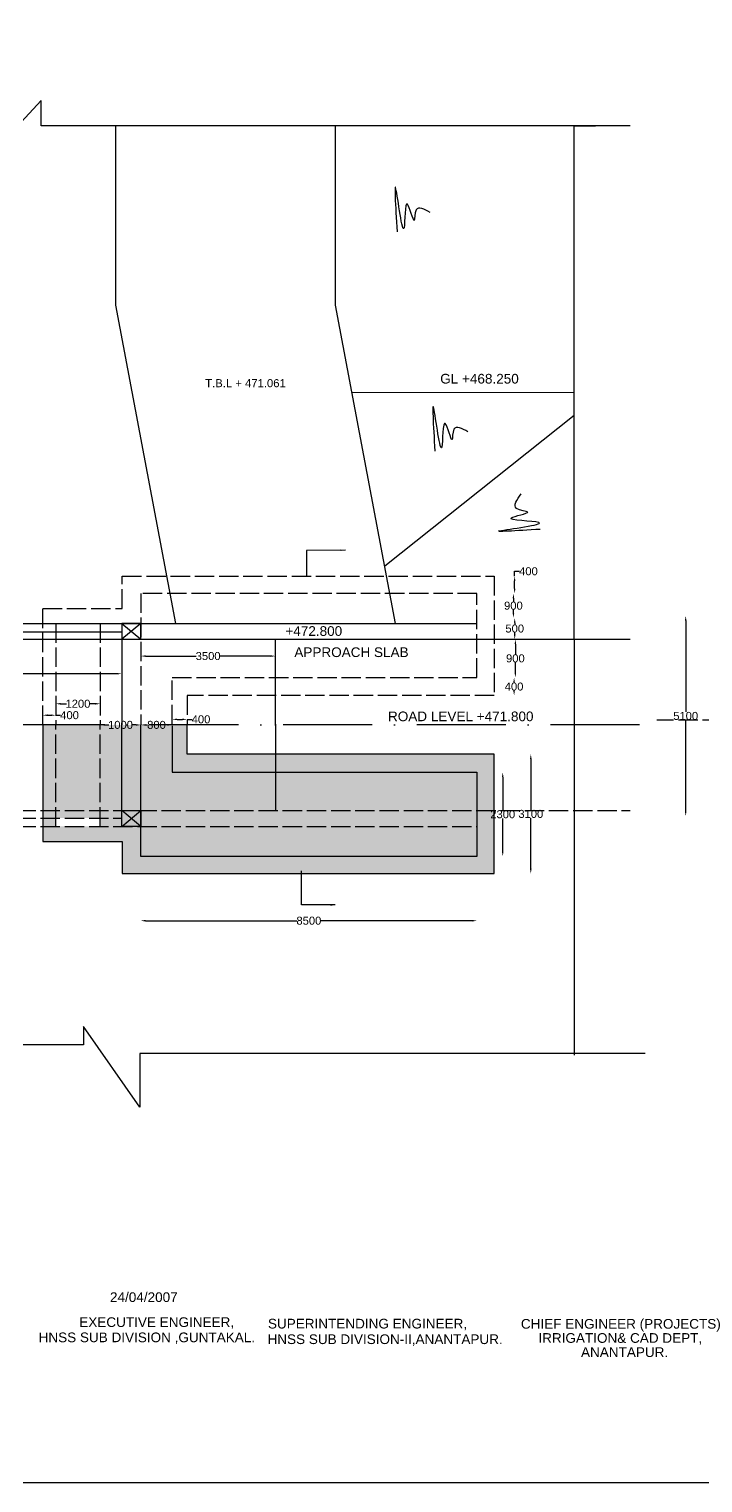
# Model space of a CAD drawing. Header units: millimetres. Extents: x -1552452794 to 250019, y 2311 to 4475819590.
# Drawn here: x 191356 to 212234, y 13044 to 58099 of the extents above; entities that cross this region are included whole.
import ezdxf

# ---------------------------------------------------------------- set-up
doc = ezdxf.new("R2010")
doc.units = ezdxf.units.MM
doc.header["$MEASUREMENT"] = 0
doc.linetypes.add('ACAD_ISO02W100', pattern=[15, 12, -3])
doc.linetypes.add('ACAD_ISO10W100', pattern=[18, 12, -3, 0, -3])
for name, color, linetype in [('DIMENSION', 7, 'Continuous'), ('DRAWING', 7, 'Continuous'), ('TEXT', 7, 'Continuous')]:
    doc.layers.add(name, color=color, linetype=linetype)
doc.styles.get("Standard").update_dxf_attribs({"font": 'arial.ttf'})
doc.dimstyles.get("Standard").update_dxf_attribs({"dimtxt": 248, "dimasz": 150, "dimexe": 0.18, "dimexo": 0.0625, "dimgap": 0.09, "dimtad": 0, "dimtih": 1, "dimtoh": 1, "dimdec": 0, "dimzin": 0, "dimdsep": 46, "dimtxsty": 'Standard', "dimcen": 0.09, "dimse1": 1, "dimse2": 1, "dimadec": 0, "dimazin": 0, "dimtfac": 1, "dimtdec": 0, "dimtofl": 0, "dimtmove": 0, "dimatfit": 3, "dimfxl": 1, "dimtolj": 1, "dimtzin": 0, "dimarcsym": 0})
pattern_1 = [(130, (356434.85, 0), (-358.6301, -31.37607), [37.5, -412.5]), (185, (356434.85, 0), (69.3757, 376.0961), [30, -330]), (79.5486, (356404.97, -2.6), (-289.2547, 344.7198), [31.8701, -350.57106]), (133.8158, (356434.85, 100), (-533.6205, -82.7595), [56.25, -618.75]), (83.3644, (356390.4, 93.1), (-467.3314, 487.059), [47.8051, -525.8565]), (188.8158, (356434.85, 100), (-467.331, 487.0593), [45, -495]), (159, (356384.85, 75), (-298.45353, -201.30945), [37.5, -412.5]), (214, (356384.85, 75), (-121.6577, 362.575), [30, -330]), (108.5486, (356359.98, 58.22), (-420.1113, 161.26525), [31.8701, -350.57106]), (142.5, (356434.85, 0), (-6.07993, 166.44693), [0, -326, 0, -335, 0, -331.25]), (172.5, (356434.85, 0), (-131.53477, 197.20586), [0, -191, 0, -318.5, 0, -126.25]), (212.5, (356546.35, 0), (-266.91122, -11.27744), [0, -125, 0, -390, 0, -517.5]), (222.5, (356596.35, 0), (-291.59308, 50.0525), [0, -162.5, 0, -259, 0, -367.5])]

# ---------------------------------------------------------------- blocks, each defined once
blk = doc.blocks.new('*D4')
at = {"layer": 'Defpoints', "color": 0, "transparency": 16777216}
for p in [(211700, 39918), (211700, 39918), (211721, 33707)]:
    blk.add_point(p, dxfattribs=at)
at = {"layer": 'DRAWING', "color": 0, "lineweight": -2, "transparency": 16777216}
for p, q in [((211700, 39768), (211700, 36939)), ((211700, 33857), (211700, 36686))]:
    blk.add_line(p, q, dxfattribs=at)
at = {"layer": 'DRAWING', "color": 0, "transparency": 16777216}
for points in [[(211675, 39768), (211725, 39768), (211700, 39918)], [(211675, 33857), (211725, 33857), (211700, 33707)]]:
    blk.add_solid(points, dxfattribs=at)
at = {"layer": 'DRAWING', "color": 0, "transparency": 16777216, "insert": (211700, 36812), "char_height": 248, "attachment_point": 5}
blk.add_mtext('\\A1;5100', dxfattribs=at)
blk = doc.blocks.new('*D59')
at = {"layer": 'Defpoints', "color": 0, "transparency": 16777216}
for p in [(183586, 38121), (194225, 38121), (194225, 38121)]:
    blk.add_point(p, dxfattribs=at)
at = {"layer": 'DIMENSION', "color": 0, "lineweight": -2, "transparency": 16777216}
for p, q in [((183736, 38121), (188536, 38121)), ((194075, 38121), (189276, 38121))]:
    blk.add_line(p, q, dxfattribs=at)
at = {"layer": 'DIMENSION', "color": 0, "transparency": 16777216}
for points in [[(183736, 38146), (183736, 38096), (183586, 38121)], [(194075, 38146), (194075, 38096), (194225, 38121)]]:
    blk.add_solid(points, dxfattribs=at)
at = {"layer": 'DIMENSION', "color": 0, "transparency": 16777216, "insert": (188906, 38121), "char_height": 248, "attachment_point": 5}
blk.add_mtext('\\A1;9000', dxfattribs=at)
blk = doc.blocks.new('*D65')
at = {"layer": 'Defpoints', "color": 0, "transparency": 16777216}
for p in [(191779, 36835), (192181, 36835), (192181, 36835)]:
    blk.add_point(p, dxfattribs=at)
at = {"layer": 'DIMENSION', "color": 0, "lineweight": -2, "transparency": 16777216}
for p, q in [((191929, 36835), (192031, 36835)), ((192181, 36835), (192331, 36835))]:
    blk.add_line(p, q, dxfattribs=at)
at = {"layer": 'DIMENSION', "color": 0, "transparency": 16777216}
for points in [[(191929, 36860), (191929, 36810), (191779, 36835)], [(192031, 36860), (192031, 36810), (192181, 36835)]]:
    blk.add_solid(points, dxfattribs=at)
at = {"layer": 'DIMENSION', "color": 0, "transparency": 16777216, "insert": (192610, 36835), "char_height": 248, "attachment_point": 5}
blk.add_mtext('\\A1;400', dxfattribs=at)
blk = doc.blocks.new('*D66')
at = {"layer": 'Defpoints', "color": 0, "transparency": 16777216}
for p in [(192181, 37099), (193559, 37190), (193559, 37190)]:
    blk.add_point(p, dxfattribs=at)
at = {"layer": 'DIMENSION', "color": 0, "lineweight": -2, "transparency": 16777216}
for p, q in [((192331, 37190), (192512, 37190)), ((193409, 37190), (193229, 37190))]:
    blk.add_line(p, q, dxfattribs=at)
at = {"layer": 'DIMENSION', "color": 0, "transparency": 16777216}
for points in [[(192331, 37215), (192331, 37165), (192181, 37190)], [(193409, 37215), (193409, 37165), (193559, 37190)]]:
    blk.add_solid(points, dxfattribs=at)
at = {"layer": 'DIMENSION', "color": 0, "transparency": 16777216, "insert": (192870, 37190), "char_height": 248, "attachment_point": 5}
blk.add_mtext('\\A1;1200', dxfattribs=at)
blk = doc.blocks.new('*D67')
at = {"layer": 'Defpoints', "color": 0, "transparency": 16777216}
for p in [(193559, 36535), (194817, 36535), (194817, 36535)]:
    blk.add_point(p, dxfattribs=at)
at = {"layer": 'DIMENSION', "color": 0, "lineweight": -2, "transparency": 16777216}
for p, q in [((193709, 36535), (193830, 36535)), ((194667, 36535), (194547, 36535))]:
    blk.add_line(p, q, dxfattribs=at)
at = {"layer": 'DIMENSION', "color": 0, "transparency": 16777216}
for points in [[(193709, 36560), (193709, 36510), (193559, 36535)], [(194667, 36560), (194667, 36510), (194817, 36535)]]:
    blk.add_solid(points, dxfattribs=at)
at = {"layer": 'DIMENSION', "color": 0, "transparency": 16777216, "insert": (194188, 36535), "char_height": 248, "attachment_point": 5}
blk.add_mtext('\\A1;1000', dxfattribs=at)
blk = doc.blocks.new('*D68')
at = {"layer": 'Defpoints', "color": 0, "transparency": 16777216}
for p in [(194817, 36535), (195789, 36535), (195789, 36535)]:
    blk.add_point(p, dxfattribs=at)
at = {"layer": 'DIMENSION', "color": 0, "lineweight": -2, "transparency": 16777216}
for p, q in [((194967, 36535), (195029, 36535)), ((195639, 36535), (195577, 36535))]:
    blk.add_line(p, q, dxfattribs=at)
at = {"layer": 'DIMENSION', "color": 0, "transparency": 16777216}
for points in [[(194967, 36560), (194967, 36510), (194817, 36535)], [(195639, 36560), (195639, 36510), (195789, 36535)]]:
    blk.add_solid(points, dxfattribs=at)
at = {"layer": 'DIMENSION', "color": 0, "transparency": 16777216, "insert": (195303, 36535), "char_height": 248, "attachment_point": 5}
blk.add_mtext('\\A1;800', dxfattribs=at)
blk = doc.blocks.new('*D69')
at = {"layer": 'Defpoints', "color": 0, "transparency": 16777216}
for p in [(195789, 36509), (196255, 36707), (196255, 36535)]:
    blk.add_point(p, dxfattribs=at)
at = {"layer": 'DIMENSION', "color": 0, "lineweight": -2, "transparency": 16777216}
for p, q in [((195939, 36707), (196105, 36707)), ((196255, 36707), (196405, 36707))]:
    blk.add_line(p, q, dxfattribs=at)
at = {"layer": 'DIMENSION', "color": 0, "transparency": 16777216}
for points in [[(195939, 36732), (195939, 36682), (195789, 36707)], [(196105, 36732), (196105, 36682), (196255, 36707)]]:
    blk.add_solid(points, dxfattribs=at)
at = {"layer": 'DIMENSION', "color": 0, "transparency": 16777216, "insert": (196683, 36707), "char_height": 248, "attachment_point": 5}
blk.add_mtext('\\A1;400', dxfattribs=at)
blk = doc.blocks.new('*D70')
at = {"layer": 'Defpoints', "color": 0, "transparency": 16777216}
for p in [(194817, 38668), (194817, 38668), (198988, 38668)]:
    blk.add_point(p, dxfattribs=at)
at = {"layer": 'DIMENSION', "color": 0, "lineweight": -2, "transparency": 16777216}
for p, q in [((194967, 38668), (196533, 38668)), ((198838, 38668), (197273, 38668))]:
    blk.add_line(p, q, dxfattribs=at)
at = {"layer": 'DIMENSION', "color": 0, "transparency": 16777216}
for points in [[(194967, 38693), (194967, 38643), (194817, 38668)], [(198838, 38693), (198838, 38643), (198988, 38668)]]:
    blk.add_solid(points, dxfattribs=at)
at = {"layer": 'DIMENSION', "color": 0, "transparency": 16777216, "insert": (196903, 38668), "char_height": 248, "attachment_point": 5}
blk.add_mtext('\\A1;3500', dxfattribs=at)
blk = doc.blocks.new('*D71')
at = {"layer": 'Defpoints', "color": 0, "transparency": 16777216}
for p in [(206367, 41145), (206400, 41145), (206372, 40609)]:
    blk.add_point(p, dxfattribs=at)
at = {"layer": 'DIMENSION', "color": 0, "lineweight": -2, "transparency": 16777216}
for p, q in [((206400, 41145), (206400, 41295)), ((206400, 41295), (206550, 41295)), ((206400, 40759), (206400, 40995))]:
    blk.add_line(p, q, dxfattribs=at)
at = {"layer": 'DIMENSION', "color": 0, "transparency": 16777216}
for points in [[(206375, 40995), (206425, 40995), (206400, 41145)], [(206375, 40759), (206425, 40759), (206400, 40609)]]:
    blk.add_solid(points, dxfattribs=at)
at = {"layer": 'DIMENSION', "color": 0, "transparency": 16777216, "insert": (206828, 41295), "char_height": 248, "attachment_point": 5}
blk.add_mtext('\\A1;400', dxfattribs=at)
blk = doc.blocks.new('*D72')
at = {"layer": 'Defpoints', "color": 0, "transparency": 16777216}
for p in [(206400, 40609), (206362, 39850), (206403, 39850)]:
    blk.add_point(p, dxfattribs=at)
at = {"layer": 'DIMENSION', "color": 0, "lineweight": -2, "transparency": 16777216}
for p, q in [((206362, 40459), (206362, 40356)), ((206362, 40000), (206362, 40103))]:
    blk.add_line(p, q, dxfattribs=at)
at = {"layer": 'DIMENSION', "color": 0, "transparency": 16777216}
for points in [[(206337, 40459), (206387, 40459), (206362, 40609)], [(206337, 40000), (206387, 40000), (206362, 39850)]]:
    blk.add_solid(points, dxfattribs=at)
at = {"layer": 'DIMENSION', "color": 0, "transparency": 16777216, "insert": (206362, 40229), "char_height": 248, "attachment_point": 5}
blk.add_mtext('\\A1;900', dxfattribs=at)
blk = doc.blocks.new('*D73')
at = {"layer": 'Defpoints', "color": 0, "transparency": 16777216}
for p in [(206403, 39850), (206403, 39189), (206403, 39189)]:
    blk.add_point(p, dxfattribs=at)
at = {"layer": 'DIMENSION', "color": 0, "lineweight": -2, "transparency": 16777216}
for p, q in [((206403, 39700), (206403, 39646)), ((206403, 39339), (206403, 39393))]:
    blk.add_line(p, q, dxfattribs=at)
at = {"layer": 'DIMENSION', "color": 0, "transparency": 16777216}
for points in [[(206378, 39700), (206428, 39700), (206403, 39850)], [(206378, 39339), (206428, 39339), (206403, 39189)]]:
    blk.add_solid(points, dxfattribs=at)
at = {"layer": 'DIMENSION', "color": 0, "transparency": 16777216, "insert": (206403, 39520), "char_height": 248, "attachment_point": 5}
blk.add_mtext('\\A1;500', dxfattribs=at)
blk = doc.blocks.new('*D74')
at = {"layer": 'Defpoints', "color": 0, "transparency": 16777216}
for p in [(206403, 39189), (206362, 38002), (206423, 38002)]:
    blk.add_point(p, dxfattribs=at)
at = {"layer": 'DIMENSION', "color": 0, "lineweight": -2, "transparency": 16777216}
for p, q in [((206423, 39039), (206423, 38722)), ((206423, 38152), (206423, 38469))]:
    blk.add_line(p, q, dxfattribs=at)
at = {"layer": 'DIMENSION', "color": 0, "transparency": 16777216}
for points in [[(206398, 39039), (206448, 39039), (206423, 39189)], [(206398, 38152), (206448, 38152), (206423, 38002)]]:
    blk.add_solid(points, dxfattribs=at)
at = {"layer": 'DIMENSION', "color": 0, "transparency": 16777216, "insert": (206423, 38596), "char_height": 248, "attachment_point": 5}
blk.add_mtext('\\A1;900', dxfattribs=at)
blk = doc.blocks.new('*D75')
at = {"layer": 'Defpoints', "color": 0, "transparency": 16777216}
for p in [(206362, 38002), (206383, 37444), (206433, 37444)]:
    blk.add_point(p, dxfattribs=at)
at = {"layer": 'DIMENSION', "color": 0, "lineweight": -2, "transparency": 16777216}
for p, q in [((206383, 37852), (206383, 37850)), ((206383, 37594), (206383, 37596))]:
    blk.add_line(p, q, dxfattribs=at)
at = {"layer": 'DIMENSION', "color": 0, "transparency": 16777216}
for points in [[(206358, 37852), (206408, 37852), (206383, 38002)], [(206358, 37594), (206408, 37594), (206383, 37444)]]:
    blk.add_solid(points, dxfattribs=at)
at = {"layer": 'DIMENSION', "color": 0, "transparency": 16777216, "insert": (206383, 37723), "char_height": 248, "attachment_point": 5}
blk.add_mtext('\\A1;400', dxfattribs=at)
blk = doc.blocks.new('*D76')
at = {"layer": 'Defpoints', "color": 0, "transparency": 16777216}
for p in [(205964, 35068), (206031, 32461), (206031, 32461)]:
    blk.add_point(p, dxfattribs=at)
at = {"layer": 'DIMENSION', "color": 0, "lineweight": -2, "transparency": 16777216}
for p, q in [((206031, 34918), (206031, 33891)), ((206031, 32611), (206031, 33638))]:
    blk.add_line(p, q, dxfattribs=at)
at = {"layer": 'DIMENSION', "color": 0, "transparency": 16777216}
for points in [[(206006, 34918), (206056, 34918), (206031, 35068)], [(206006, 32611), (206056, 32611), (206031, 32461)]]:
    blk.add_solid(points, dxfattribs=at)
at = {"layer": 'DIMENSION', "color": 0, "transparency": 16777216, "insert": (206031, 33765), "char_height": 248, "attachment_point": 5}
blk.add_mtext('\\A1;2300', dxfattribs=at)
blk = doc.blocks.new('*D77')
at = {"layer": 'Defpoints', "color": 0, "transparency": 16777216}
for p in [(206946, 35626), (206901, 31925), (206957, 31925)]:
    blk.add_point(p, dxfattribs=at)
at = {"layer": 'DIMENSION', "color": 0, "lineweight": -2, "transparency": 16777216}
for p, q in [((206901, 35476), (206901, 33902)), ((206901, 32075), (206901, 33649))]:
    blk.add_line(p, q, dxfattribs=at)
at = {"layer": 'DIMENSION', "color": 0, "transparency": 16777216}
for points in [[(206876, 35476), (206926, 35476), (206901, 35626)], [(206876, 32075), (206926, 32075), (206901, 31925)]]:
    blk.add_solid(points, dxfattribs=at)
at = {"layer": 'DIMENSION', "color": 0, "transparency": 16777216, "insert": (206901, 33776), "char_height": 248, "attachment_point": 5}
blk.add_mtext('\\A1;3100', dxfattribs=at)
blk = doc.blocks.new('*D78')
at = {"layer": 'Defpoints', "color": 0, "transparency": 16777216}
for p in [(194817, 30556), (205233, 30467), (205233, 30467)]:
    blk.add_point(p, dxfattribs=at)
at = {"layer": 'DIMENSION', "color": 0, "lineweight": -2, "transparency": 16777216}
for p, q in [((194967, 30467), (199655, 30467)), ((205083, 30467), (200396, 30467))]:
    blk.add_line(p, q, dxfattribs=at)
at = {"layer": 'DIMENSION', "color": 0, "transparency": 16777216}
for points in [[(194967, 30492), (194967, 30442), (194817, 30467)], [(205083, 30492), (205083, 30442), (205233, 30467)]]:
    blk.add_solid(points, dxfattribs=at)
at = {"layer": 'DIMENSION', "color": 0, "transparency": 16777216, "insert": (200025, 30467), "char_height": 248, "attachment_point": 5}
blk.add_mtext('\\A1;8500', dxfattribs=at)

msp = doc.modelspace()

# ---------------------------------------------------------------- hatches: boundary and pattern name
at = {"layer": 'DRAWING'}
h = msp.add_hatch(dxfattribs=at)
h.set_pattern_fill('AR-CONC', color=256, scale=50, style=0)
h.set_pattern_definition(pattern_1)
h.paths.add_polyline_path([(194817.3, 36535.1), (196254.6, 36535.1), (196254.6, 35626), (198988.1, 35626), (198988.1, 33880.7), (194817.3, 33880.7)])
h.paths.add_polyline_path([(198988.1, 35626), (205762.5, 35626), (205762.5, 33880.7), (205233.4, 33880.7), (205233.4, 35068.4), (198988.1, 35068.4)])
h.paths.add_polyline_path([(198988.1, 35068.4), (205233.4, 35068.4), (205233.4, 33880.7), (198988.1, 33880.7)])
h.paths.add_polyline_path([(205233.4, 33880.7), (205762.5, 33880.7), (205762.5, 31925.2), (194242.4, 31925.2), (194242.4, 32925.9), (191779, 32925.9), (191779, 33389.1), (194817.3, 33389.1), (194817.3, 32460.9), (205233.4, 32460.9)])
h.paths.add_polyline_path([(194817.3, 33389.1), (205233.4, 33389.1), (205233.4, 32460.9), (194817.3, 32460.9)], flags=17)
h.paths.add_polyline_path([(193559.4, 36535.1), (194225, 36535.1), (194225, 33880.7), (193559.4, 33880.7)])
h.paths.add_polyline_path([(192181.3, 36535.1), (193559.4, 36535.1), (193559.4, 33880.7), (192181.3, 33880.7)])
h.paths.add_polyline_path([(191779, 36535.1), (192181.3, 36535.1), (192181.3, 33880.7), (191779, 33880.7)])
h.paths.add_polyline_path([(191779, 33880.7), (192181.3, 33880.7), (192181.3, 33649.4), (191779, 33649.4)], flags=17)
h.paths.add_polyline_path([(192181.3, 33880.7), (193559.4, 33880.7), (193559.4, 33649.4), (192181.3, 33649.4)], flags=17)
h.paths.add_polyline_path([(193559.4, 33880.7), (194225, 33880.7), (194225, 33389.1), (193559.4, 33389.1)], flags=17)
h.paths.add_polyline_path([(194225, 33880.7), (194817.3, 33880.7), (194521.2, 33634.9)], flags=17)
h.paths.add_polyline_path([(194521.2, 33634.9), (194817.3, 33880.7), (194817.3, 33389.1)])
h.paths.add_polyline_path([(194521.2, 33634.9), (194817.3, 33389.1), (194225, 33389.1)], flags=17)
h.paths.add_polyline_path([(194225, 33880.7), (194521.2, 33634.9), (194225, 33389.1)], flags=17)
h.paths.add_polyline_path([(191779, 33649.4), (192181.3, 33649.4), (192181.3, 33389.1), (191779, 33389.1)], flags=17)
h.paths.add_polyline_path([(184258.5, 33649.4), (186101.6, 33649.4), (186101.6, 33389.1), (184210.7, 33389.1, 0.1064183)])
h.paths.add_polyline_path([(184210.7, 33389.1), (186450.1, 33389.1), (186450.1, 32577), (180771.9, 32577), (180771.9, 33389.1), (183049.2, 33389.1, 0.6673824)])
h.paths.add_polyline_path([(186101.6, 33649.4), (186450.1, 33649.4), (186450.1, 33389.1), (186101.6, 33389.1)])
h.paths.add_polyline_path([(186101.6, 33880.7), (186450.1, 33880.7), (186450.1, 33649.4), (186101.6, 33649.4)])
h.paths.add_polyline_path([(184258.5, 33880.7), (186101.6, 33880.7), (186101.6, 33649.4), (184258.5, 33649.4)])
h.paths.add_polyline_path([(183158, 33880.7), (184101.9, 33880.7), (184101.9, 33649.4), (183158, 33649.4)])
h.paths.add_polyline_path([(183158, 33649.4), (184101.9, 33649.4, -0.1443141), (184041.2, 33389.1), (183218.7, 33389.1, -0.1443141)])
h.paths.add_polyline_path([(183218.7, 33389.1), (184041.2, 33389.1, -0.5826723)], flags=16)
h.paths.add_polyline_path([(183049.2, 33389.1), (183218.7, 33389.1, 0.5826723), (184041.2, 33389.1), (184210.7, 33389.1, -0.6673824)], flags=17)
h.paths.add_polyline_path([(184101.9, 33880.7), (184258.5, 33880.7), (184258.5, 33649.4), (184101.9, 33649.4)])
h.paths.add_polyline_path([(183001.3, 33880.7), (183158, 33880.7), (183158, 33649.4), (183001.3, 33649.4)])
h.paths.add_polyline_path([(180771.9, 33880.7), (183001.3, 33880.7), (183001.3, 33649.4), (180771.9, 33649.4)])
h.paths.add_polyline_path([(180771.9, 33649.4), (183001.3, 33649.4, 0.1064183), (183049.2, 33389.1), (180771.9, 33389.1)])
h.paths.add_polyline_path([(184258.5, 36535.1), (186101.6, 36535.1), (186101.6, 33880.7), (184258.5, 33880.7)])
h.paths.add_polyline_path([(186101.6, 36535.1), (186450.1, 36535.1), (186450.1, 33880.7), (186101.6, 33880.7)])
h.paths.add_polyline_path([(183158, 36535.1), (184101.9, 36535.1), (184101.9, 33880.7), (183158, 33880.7)])
h.paths.add_polyline_path([(183001.3, 36535.1), (183158, 36535.1), (183158, 33880.7), (183001.3, 33880.7)])
h.paths.add_polyline_path([(180771.9, 36535.1), (183001.3, 36535.1), (183001.3, 33880.7), (180771.9, 33880.7)])
h = msp.add_hatch(dxfattribs=at)
h.set_pattern_fill('AR-CONC', color=256, scale=50, style=0)
h.set_pattern_definition(pattern_1)
h.paths.add_polyline_path([(194225, 36535.1), (194817.3, 36535.1), (194817.3, 33880.7), (194225, 33880.7)])
h.paths.add_polyline_path([(194817.3, 33880.7), (205233.4, 33880.7), (205233.4, 33389.1), (194817.3, 33389.1)])

# ---------------------------------------------------------------- linework, layer by layer
for points in [[(140973.1, 88070.1), (250018.9, 88070.1), (250018.9, 13044.5), (140973.1, 13044.5)], [(194225, 39189.4), (194817.3, 39189.4), (194817.3, 39681.1), (194225, 39681.1)], [(194225, 33880.7), (194817.3, 33880.7), (194817.3, 33389.1), (194225, 33389.1)]]:
    msp.add_lwpolyline(points, close=True, dxfattribs=at)
for points in [[(209974.5, 55103.2), (191726, 55103.2), (191726, 55881.8), (190489.4, 54541.2), (190489.4, 55196.4), (178217.4, 55196.4)], [(195904.9, 39681.1), (194045.6, 49545.7), (194045.6, 55118.9)], [(202709.6, 39681.1), (200850.3, 49545.7), (200850.3, 55118.9)], [(208242.7, 39189.4), (208242.7, 55103.2), (208902.9, 55103.2)], [(208242.7, 46826.1), (201361.4, 46833.9)], [(202373.8, 41462.8), (208242.7, 46133.3)], [(178212.5, 39681.1), (205233.4, 39681.1)], [(194817.3, 39681.1), (194225, 39189.4)], [(194225, 39681.1), (194817.3, 39189.4)], [(178212.5, 39420.7), (194212.5, 39420.7)], [(178212.5, 39189.4), (209974.5, 39189.4)], [(194225, 39189.4), (194225, 36535.1)], [(198988.1, 36513.3), (198988.1, 39189.4)], [(208242.7, 39189.4), (208242.7, 26297.2)], [(194225, 33880.7), (194225, 36535.1)], [(198988.1, 36556.8), (198988.1, 33880.7)], [(194817.3, 33389.1), (194225, 33880.7)], [(194225, 33389.1), (194817.3, 33880.7)], [(210447.1, 26347.4), (194788, 26347.4), (194788, 24684.9), (193042.3, 27187.9), (193042.3, 26625.5), (178212.5, 26625.5)]]:
    msp.add_lwpolyline(points, dxfattribs=at)
at = {"layer": 'DRAWING', "linetype": 'ACAD_ISO02W100', "ltscale": 50}
for points in [[(191779, 36535.1), (191779, 40144.3), (194242.4, 40144.3), (194242.4, 41144.9), (205762.5, 41144.9), (205762.5, 37444.1), (196254.6, 37444.1), (196254.6, 36535.1)], [(195788.6, 36561.2), (195788.6, 38001.7), (205233.4, 38001.7), (205233.4, 40609.2), (194817.3, 40609.2), (194817.3, 36535.1)], [(192181.3, 39681.1), (192181.3, 36535.1)], [(193559.4, 39681.1), (193559.4, 36535.1)], [(192181.3, 33389.1), (192181.3, 36535.1)], [(193559.4, 33389.1), (193559.4, 36535.1)], [(226325.7, 36677.8), (210809.4, 36677.8)], [(178212.5, 33880.7), (209974.5, 33880.7)], [(178212.5, 33649.4), (194212.5, 33649.4)], [(178212.5, 33389.1), (205233.4, 33389.1)]]:
    msp.add_lwpolyline(points, dxfattribs=at)
at = {"layer": 'DRAWING', "linetype": 'ACAD_ISO10W100', "ltscale": 230}
msp.add_lwpolyline([(210268, 36535.1), (145164.6, 36535.1)], dxfattribs=at)
at = {"layer": 'DRAWING', "ltscale": 50}
for points in [[(191779, 36535.1), (191779, 32925.9), (194242.4, 32925.9), (194242.4, 31925.2), (205762.5, 31925.2), (205762.5, 35626), (196254.6, 35626), (196254.6, 36535.1)], [(195788.6, 36508.9), (195788.6, 35068.4), (205233.4, 35068.4), (205233.4, 32460.9), (194817.3, 32460.9), (194817.3, 36535.1)]]:
    msp.add_lwpolyline(points, dxfattribs=at)
at = {"layer": 'DRAWING'}
for points in [[(203782.4, 52419), (203348.2, 52493.5), (203290.5, 52171.6), (203080.2, 52673.1), (202975, 51947.9), (202722.8, 53145.1), (202756.7, 51820.1)], [(204954.3, 45622.2), (204520, 45696.7), (204462.3, 45374.8), (204252, 45876.3), (204146.8, 45151.1), (203894.6, 46348.3), (203928.6, 45023.3)], [(207191.1, 42594.6), (205943.2, 42552.9), (207144.7, 42807.7), (206300.4, 42951.4), (206806, 43132.1), (206462.8, 43243.3), (206601.9, 43692.8)]]:
    msp.add_spline(points, degree=3, dxfattribs=at)

# ---------------------------------------------------------------- texts
at = {"layer": 'TEXT'}
for s, height, p in [('  GL +468.250', 300, (203860.9, 47113.6)), ('T.B.L + 471.061', 250, (196814.1, 47000.2)), ('  +472.800', 300, (199064.6, 39294)), ('APPROACH SLAB', 300, (199574.8, 38638.4)), ('ROAD LEVEL +471.800', 300, (202477.1, 36649.8)), ('24/04/2007', 300, (193862.6, 18651.3)), ('  EXECUTIVE ENGINEER,', 300, (192678.6, 17877.3)), ('SUPERINTENDING ENGINEER,', 300, (198756.6, 17830.4)), ('CHIEF ENGINEER (PROJECTS)', 300, (206594.7, 17824.5)), ('HNSS SUB DIVISION ,GUNTAKAL.', 300, (191651, 17405.3)), ('HNSS SUB DIVISION-II,ANANTAPUR.', 300, (198743.2, 17348)), ('IRRIGATION& CAD DEPT,', 300, (207135.6, 17386)), ('ANANTAPUR.', 300, (208456.9, 16946.5))]:
    msp.add_text(s, height=height, dxfattribs=at).set_placement(p)

# ---------------------------------------------------------------- dimensions: what is measured, and where the dimension line sits
at = {"layer": 'DIMENSION'}
for base, p1, p2, text, picture, middle in [((206399.6, 41144.9), (206372.2, 40609.2), (206366.6, 41144.9), '400', '*D71', (206828.2, 41294.9)), ((206362.4, 39849.7), (206399.6, 40609.2), (206402.8, 39849.7), '900', '*D72', (206362.4, 40229.5)), ((206402.8, 39189.4), (206402.8, 39849.7), (206402.8, 39189.4), '500', '*D73', (206402.8, 39519.6)), ((206423, 38001.7), (206402.8, 39189.4), (206362.4, 38001.7), '900', '*D74', (206423, 38595.6)), ((206382.6, 37444.1), (206362.4, 38001.7), (206433.1, 37444.1), '400', '*D75', (206382.6, 37722.9)), ((206901.1, 31925.2), (206945.8, 35626), (206956.9, 31925.2), '3100', '*D77', (206901.1, 33775.6)), ((206030.9, 32460.9), (205964, 35068.4), (206030.9, 32460.9), '2300', '*D76', (206030.9, 33764.7))]:
    dim = msp.add_linear_dim(base=base, p1=p1, p2=p2, angle=90, text=text, dimstyle='Standard', dxfattribs=at)
    dim.commit()
    dim.dimension.update_dxf_attribs({"geometry": picture, "text_midpoint": middle})
for base, p1, p2, text, picture, middle in [((194817.3, 38668), (198988.1, 38668), (194817.3, 38668), '3500', '*D70', (196902.7, 38668)), ((194225, 38120.8), (183586, 38120.8), (194225, 38120.8), '9000', '*D59', (188905.5, 38120.8)), ((192181.3, 36834.9), (191779, 36834.9), (192181.3, 36834.9), '400', '*D65', (192609.9, 36834.9)), ((193559.4, 37190.5), (192181.3, 37099.5), (193559.4, 37190.5), '1200', '*D66', (192870.4, 37190.5)), ((194817.3, 36535.1), (193559.4, 36535.1), (194817.3, 36535.1), '1000', '*D67', (194188.3, 36535.1)), ((195788.6, 36535.1), (194817.3, 36535.1), (195788.6, 36535.1), '800', '*D68', (195302.9, 36535.1)), ((196254.6, 36707.1), (195788.6, 36508.9), (196254.6, 36535.1), '400', '*D69', (196683.2, 36707.1)), ((205233.4, 30466.6), (194817.3, 30555.7), (205233.4, 30466.6), '8500', '*D78', (200025.4, 30466.6))]:
    dim = msp.add_linear_dim(base=base, p1=p1, p2=p2, text=text, dimstyle='Standard', dxfattribs=at)
    dim.commit()
    dim.dimension.update_dxf_attribs({"geometry": picture, "text_midpoint": middle})
at = {"layer": 'DRAWING'}
dim = msp.add_linear_dim(base=(211699.9, 39918.1), p1=(211721, 33706.9), p2=(211699.9, 39918.1), angle=90, text='5100', dimstyle='Standard', dxfattribs=at)
dim.commit()
dim.dimension.update_dxf_attribs({"geometry": '*D4', "text_midpoint": (211699.9, 36812.5)})

# ---------------------------------------------------------------- leaders
for points in [[(201155.3, 41951.1), (199954.3, 41937.7), (199954.3, 41144.9)], [(200842.9, 30954.3), (199798, 30954.3), (199798, 32014.8)]]:
    msp.add_leader(points, dimstyle='Standard', override={"dimgap": 0.09, "dimtad": 0}, dxfattribs=at)

doc.saveas('drawing.dxf')
